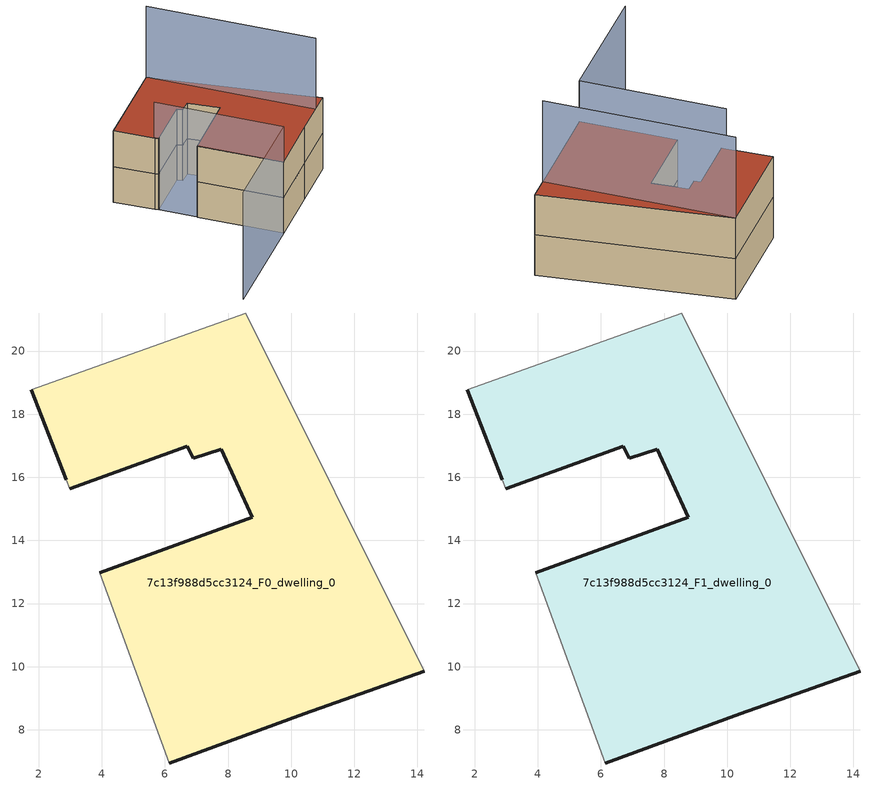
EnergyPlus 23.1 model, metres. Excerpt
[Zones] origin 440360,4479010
7c13f988d5cc3124_F0_dwelling_0
 floor ground (EU_floor_Construction): 8.56,21.21 14.21,9.86 10.41,8.5 6.13,6.95 3.94,12.97 8.77,14.73 7.78,16.89 6.9,16.6 6.71,16.98 2.98,15.64 2.88,15.92 1.77,18.77 z0
 wall outside (EU_wall_Construction): 1.77,18.77 2.88,15.92 / 2.98,15.64 6.71,16.98 6.9,16.6 7.78,16.89 8.77,14.73 3.94,12.97 / 6.13,6.95 10.41,8.5 14.21,9.86 z0:3
 wall adiabatic (EU_wall_Construction): 14.21,9.86 8.56,21.21 1.77,18.77 / 2.88,15.92 2.98,15.64 / 3.94,12.97 6.13,6.95 z0:3
7c13f988d5cc3124_F1_dwelling_0
 floor to 7c13f988d5cc3124_F0_dwelling_0 (EU_floor_Construction): 8.56,21.21 14.21,9.86 10.41,8.5 6.13,6.95 3.94,12.97 8.77,14.73 7.78,16.89 6.9,16.6 6.71,16.98 2.98,15.64 2.88,15.92 1.77,18.77 z3
 wall outside (EU_wall_Construction): 1.77,18.77 2.88,15.92 / 2.98,15.64 6.71,16.98 6.9,16.6 7.78,16.89 8.77,14.73 3.94,12.97 / 6.13,6.95 10.41,8.5 14.21,9.86 z3:6
 wall adiabatic (EU_wall_Construction): 14.21,9.86 8.56,21.21 1.77,18.77 / 2.88,15.92 2.98,15.64 / 3.94,12.97 6.13,6.95 z3:6
 roof outside (EU_roof_Construction): 14.21,9.86 8.56,21.21 1.77,18.77 2.88,15.92 2.98,15.64 6.71,16.98 6.9,16.6 7.78,16.89 8.77,14.73 3.94,12.97 6.13,6.95 10.41,8.5 z6
shading: 2.91,16 6.13,6.95 / 6.13,6.95 -2.18,4 z0:9; 12.78,9.35 8.56,21.21 z0:12
[Building]
EU S2 Campaign: North Axis=0; Terrain=City; Solar Distribution=FullExterior
[Site:Location]
Madrid: Latitude=40.5; Longitude=-3.5; Time Zone=1; Elevation=609
[SizingPeriod:WeatherFileDays]
AnnualSizingPeriod: Begin Month=1; Begin Day of Month=1; End Month=12; End Day of Month=31; Day of Week for Start Day=Monday; Use Weather File Daylight Saving Period=No; Use Weather File Rain and Snow Indicators=No
[MATERIAL]
EU_InternalMass_Material: Roughness=MediumRough; Thickness=0.1; Conductivity=1; Density=1800; Specific Heat=900; Thermal Absorptance=0.9; Solar Absorptance=0.7; Visible Absorptance=0.7
[MATERIAL:NOMASS] Roughness=MediumRough; Thermal Absorptance=0.9; Solar Absorptance=0.7; Visible Absorptance=0.7
Name | Thermal Resistance
EU_wall_NoMass | 0.459673
EU_roof_NoMass | 0.495815
EU_floor_NoMass | 0.788942
[CONSTRUCTION]
EU_wall_Construction: EU_wall_NoMass
EU_roof_Construction: EU_roof_NoMass
EU_floor_Construction: EU_floor_NoMass
EU_InternalMass_Construction: EU_InternalMass_Material
[ZONE] Type=1; Multiplier=1; Ceiling Height=autocalculate; Floor Area=autocalculate; Part of Total Floor Area=Yes
Name | Volume
7c13f988d5cc3124_F0_dwelling_0 | 256.023
7c13f988d5cc3124_F1_dwelling_0 | 256.022
[INTERNALMASS] Construction=EU_InternalMass_Construction; Surface Area=85.3407
Name | Zone or ZoneList
7c13f988d5cc3124_F0_dwelling_0_EU_InternalMass | 7c13f988d5cc3124_F0_dwelling_0
7c13f988d5cc3124_F1_dwelling_0_EU_InternalMass | 7c13f988d5cc3124_F1_dwelling_0
[OTHEREQUIPMENT] Fuel Type=Electricity; Design Level Calculation Method=Watts/Area; Power per Zone Floor Area=1; Fraction Latent=0; Fraction Radiant=0; Fraction Lost=0; Carbon Dioxide Generation Rate=0; EndUse Subcategory=EU_Step8_InternalGains
Name | Zone or ZoneList or Space or SpaceList | Schedule
EU_Step8_InternalGain_7c13f988d5cc3124_F0_dwelling_0_f000 | 7c13f988d5cc3124_F0_dwelling_0 | EU_Step8_GainSchedule_7c13f988d5cc3124_F0_dwelling_0_f000
EU_Step8_InternalGain_7c13f988d5cc3124_F1_dwelling_0_f000 | 7c13f988d5cc3124_F1_dwelling_0 | EU_Step8_GainSchedule_7c13f988d5cc3124_F1_dwelling_0_f000
[ZONEVENTILATION:DESIGNFLOWRATE] Schedule=EU_AlwaysOn; Design Flow Rate Calculation Method=AirChanges/Hour; Air Changes per Hour=0.719161; Ventilation Type=Natural; Fan Pressure Rise=0; Fan Total Efficiency=1; Constant Term Coefficient=1; Temperature Term Coefficient=0; Velocity Term Coefficient=0; Velocity Squared Term Coefficient=0; Minimum Indoor Temperature=-100; Maximum Indoor Temperature=100; Delta Temperature=-100; Minimum Outdoor Temperature=-100; Maximum Outdoor Temperature=100; Maximum Wind Speed=40
Name | Zone or ZoneList or Space or SpaceList
EU_ConstantAir_7c13f988d5cc3124_F0_dwelling_0 | 7c13f988d5cc3124_F0_dwelling_0
EU_ConstantAir_7c13f988d5cc3124_F1_dwelling_0 | 7c13f988d5cc3124_F1_dwelling_0
[HVACTEMPLATE:THERMOSTAT] Constant Heating Setpoint=20; Constant Cooling Setpoint=50
EU_HeatOnly_7c13f988d5cc3124_F0_dwelling_0; EU_HeatOnly_7c13f988d5cc3124_F1_dwelling_0
[HVACTEMPLATE:ZONE:IDEALLOADSAIRSYSTEM] System Availability Schedule=EU_AlwaysOn; Maximum Heating Supply Air Temperature=50; Minimum Cooling Supply Air Temperature=13; Maximum Heating Supply Air Humidity Ratio=0.0156; Minimum Cooling Supply Air Humidity Ratio=0.0077; Heating Limit=NoLimit; Cooling Limit=NoLimit; Heating Availability Schedule=EU_AlwaysOn; Cooling Availability Schedule=EU_CoolingOff; Dehumidification Control Type=ConstantSensibleHeatRatio; Cooling Sensible Heat Ratio=0.7; Dehumidification Setpoint=60; Humidification Control Type=None; Humidification Setpoint=30; Outdoor Air Method=None; Outdoor Air Flow Rate per Person=0.00944; Outdoor Air Flow Rate per Zone Floor Area=0; Outdoor Air Flow Rate per Zone=0; Demand Controlled Ventilation Type=None; Outdoor Air Economizer Type=NoEconomizer; Heat Recovery Type=None; Sensible Heat Recovery Effectiveness=0.7; Latent Heat Recovery Effectiveness=0.65
Name | Template Thermostat
7c13f988d5cc3124_F0_dwelling_0 | EU_HeatOnly_7c13f988d5cc3124_F0_dwelling_0
7c13f988d5cc3124_F1_dwelling_0 | EU_HeatOnly_7c13f988d5cc3124_F1_dwelling_0
[SIZING:ZONE] Zone Cooling Design Supply Air Temperature Input Method=SupplyAirTemperature; Zone Cooling Design Supply Air Temperature=13; Zone Heating Design Supply Air Temperature Input Method=SupplyAirTemperature; Zone Heating Design Supply Air Temperature=50; Zone Cooling Design Supply Air Humidity Ratio=0.008; Zone Heating Design Supply Air Humidity Ratio=0.008; Cooling Design Air Flow Method=DesignDay; Cooling Design Air Flow Rate=0; Cooling Minimum Air Flow per Zone Floor Area=0.000762; Cooling Minimum Air Flow=0; Cooling Minimum Air Flow Fraction=0.2; Heating Design Air Flow Method=DesignDay; Heating Design Air Flow Rate=0; Heating Maximum Air Flow per Zone Floor Area=0.002032; Heating Maximum Air Flow=0.141576; Heating Maximum Air Flow Fraction=0.3; Account for Dedicated Outdoor Air System=No; Dedicated Outdoor Air System Control Strategy=NeutralSupplyAir; Dedicated Outdoor Air Low Setpoint Temperature for Design=autosize; Dedicated Outdoor Air High Setpoint Temperature for Design=autosize; Zone Load Sizing Method=Sensible Load Only No Latent Load; Zone Latent Cooling Design Supply Air Humidity Ratio Input Method=HumidityRatioDifference; Zone Cooling Design Supply Air Humidity Ratio Difference=0.005; Zone Latent Heating Design Supply Air Humidity Ratio Input Method=HumidityRatioDifference; Zone Humidification Design Supply Air Humidity Ratio Difference=0.005
7c13f988d5cc3124_F0_dwelling_0; 7c13f988d5cc3124_F1_dwelling_0
[SCHEDULE:CONSTANT]
Name | Hourly Value
EU_AlwaysOn | 1
EU_CoolingOff | 0
[SCHEDULE:FILE] Column Number=1; Rows to Skip at Top=0; Number of Hours of Data=8760; Column Separator=Comma; Interpolate to Timestep=No; Minutes per Item=60; Adjust Schedule for Daylight Savings=Yes
Name | File
EU_Step8_GainSchedule_7c13f988d5cc3124_F0_dwelling_0_f000 | ../../schedules/7c13f988d5cc3124/7c13f988d5cc3124_F0_dwelling_0_f000_gain.csv
EU_Step8_GainSchedule_7c13f988d5cc3124_F1_dwelling_0_f000 | ../../schedules/7c13f988d5cc3124/7c13f988d5cc3124_F1_dwelling_0_f000_gain.csv
